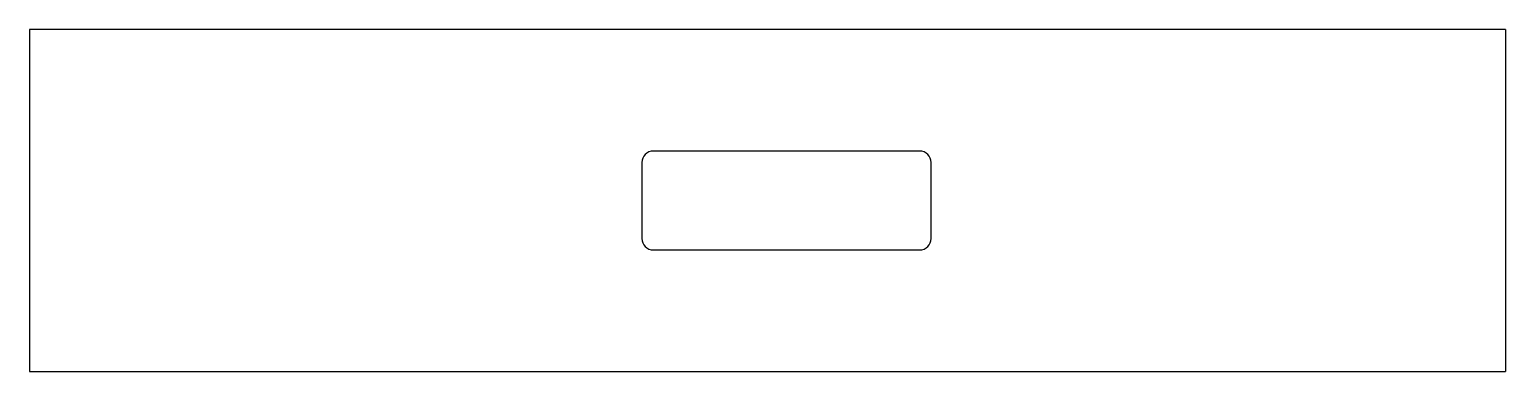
# Model space of a CAD drawing. Header units: millimetres. Extents: x 0 to 388, y 0 to 90.
import ezdxf

# ---------------------------------------------------------------- set-up
doc = ezdxf.new("R2010")
doc.units = ezdxf.units.MM
doc.header["$LTSCALE"] = 10
doc.layers.get('0').update_dxf_attribs({"linetype": 'CONTINUOUS'})

msp = doc.modelspace()

# ---------------------------------------------------------------- linework, layer by layer
at = {"linetype": 'CONTINUOUS'}
for p, q in [((0, 90), (0, 0)), ((388, 90), (0, 90)), ((388, 90), (388, 0)), ((161, 55), (161, 35)), ((234, 58), (164, 58)), ((237, 35), (237, 55)), ((164, 32), (234, 32)), ((0, 0), (388, 0))]:
    msp.add_line(p, q, dxfattribs=at)
for centre, start, end in [((164, 55), 90, 180), ((234, 55), 0, 90), ((164, 35), 180, 270), ((234, 35), 270, 0)]:
    msp.add_arc(centre, 3, start, end, dxfattribs=at)

doc.saveas('drawing.dxf')
